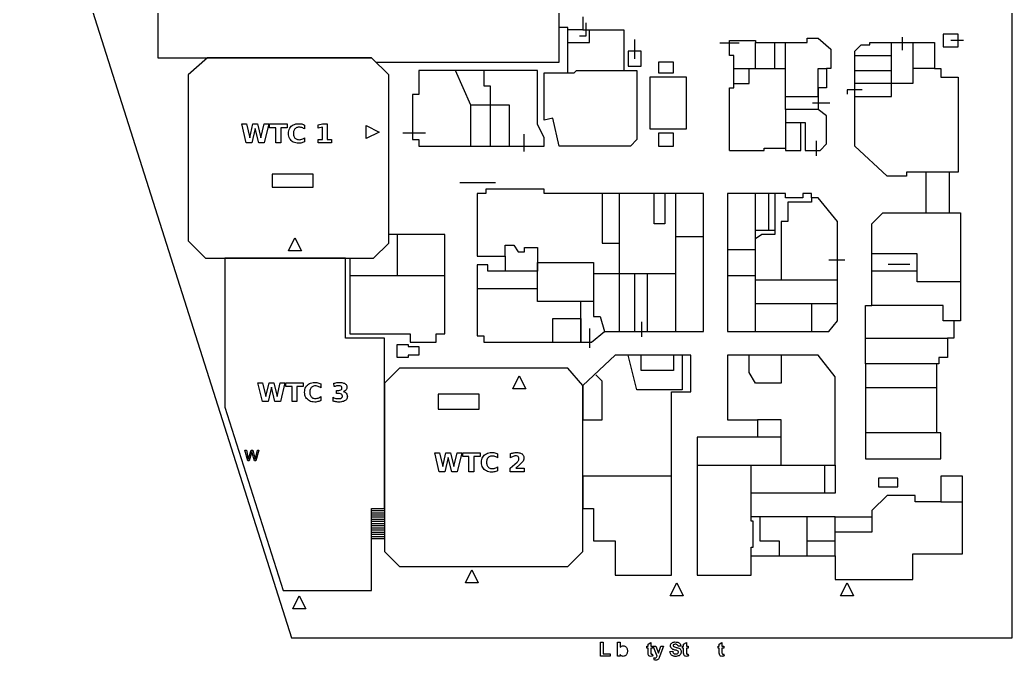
# Model space of a CAD drawing. Header units: metres. Extents: x 0 to 180, y 0 to 109.
# Drawn here: x 76.1 to 180, y 0 to 67 of the extents above; entities that cross this region are included whole.
import ezdxf

# ---------------------------------------------------------------- set-up
doc = ezdxf.new("R2010")
doc.units = ezdxf.units.M
doc.layers.add('DOOR', color=3, linetype='Continuous')
doc.layers.add('WALL', color=7, linetype='Continuous')

msp = doc.modelspace()

# ---------------------------------------------------------------- linework, layer by layer
at = {"layer": 'DOOR'}
for p, q in [((122.31, 62.63), (123.67, 62.63)), ((163.52, 58.11), (163.52, 59.47)), ((142.07, 59.02), (142.07, 57.66)), ((117.23, 57.55), (117.23, 56.19)), ((104.03, 49.53), (105.38, 49.53)), ((124.01, 46.26), (124.01, 44.9)), ((113.48, 42.39), (114.44, 43.35)), ((150.2, 42.31), (150.2, 40.95)), ((110.24, 37.23), (110.24, 38.58)), ((115.57, 30.26), (114.61, 29.3)), ((122.77, 27.86), (121.41, 27.86)), ((164.65, 23.12), (164.65, 21.76)), ((167.7, 19.05), (166.34, 19.05)), ((135.07, 18.26), (135.07, 16.91))]:
    msp.add_line(p, q, dxfattribs=at)
at = {"layer": 'WALL'}
for p, q in [((76.14, 91.98), (104.59, 2.35)), ((180, 2.35), (180, 91.75)), ((90.59, 71.66), (90.59, 63.08)), ((132.59, 62.63), (132.59, 68.05)), ((135.07, 67.37), (135.07, 66.01)), ((135.41, 65.37), (135.41, 66.72)), ((133.49, 66.24), (132.59, 66.24)), ((133.49, 66.01), (133.49, 66.24)), ((135.07, 66.01), (133.49, 66.01)), ((133.49, 61.5), (133.49, 66.01)), ((135.07, 66.01), (139.36, 66.01)), ((135.75, 64.66), (135.75, 66.01)), ((139.36, 66.01), (139.36, 61.73)), ((172.78, 65.56), (172.78, 64.21)), ((174.36, 65.56), (172.78, 65.56)), ((174.36, 64.21), (174.36, 65.56)), ((133.49, 64.66), (135.75, 64.66)), ((134.73, 65.37), (135.41, 65.37)), ((140.52, 62.97), (140.52, 65)), ((151.44, 64.59), (149.41, 64.59)), ((150.42, 63.31), (150.42, 64.89)), ((150.42, 64.89), (153.13, 64.89)), ((153.13, 64.89), (153.13, 64.66)), ((153.13, 64.66), (158.55, 64.66)), ((153.13, 61.95), (153.13, 64.66)), ((155.16, 61.95), (155.16, 64.66)), ((156.29, 57.66), (156.29, 64.66)), ((158.55, 64.66), (158.55, 65.11)), ((158.55, 65.11), (159.68, 65.11)), ((159.68, 65.11), (161.03, 63.98)), ((163.52, 63.76), (164.2, 64.43)), ((164.2, 64.43), (165.1, 64.43)), ((165.1, 64.43), (165.1, 64.66)), ((165.1, 64.66), (171.87, 64.66)), ((167.36, 59.02), (167.36, 64.66)), ((168.51, 63.87), (168.51, 65.22)), ((169.61, 64.66), (169.61, 60.37)), ((171.87, 64.66), (171.87, 61.95)), ((173.57, 64.91), (174.92, 64.91)), ((139.81, 63.76), (139.81, 62.18)), ((141.17, 63.76), (139.81, 63.76)), ((141.17, 62.18), (141.17, 63.76)), ((161.03, 63.98), (161.03, 61.95)), ((163.52, 59.47), (163.52, 63.76)), ((172.78, 64.21), (174.36, 64.21)), ((90.59, 63.08), (112.94, 63.08)), ((95.79, 63.08), (93.75, 61.27)), ((112.94, 63.08), (95.79, 63.08)), ((112.94, 63.08), (113.4, 62.63)), ((114.75, 61.27), (112.94, 63.08)), ((113.4, 62.63), (122.31, 62.63)), ((123.67, 62.63), (132.59, 62.63)), ((142.97, 62.63), (142.97, 61.5)), ((144.55, 62.63), (142.97, 62.63)), ((144.55, 61.5), (144.55, 62.63)), ((150.88, 63.31), (150.42, 63.31)), ((150.88, 59.92), (150.88, 63.31)), ((163.52, 63.31), (167.36, 63.31)), ((117.91, 61.73), (117.91, 59.24)), ((130.33, 61.73), (117.91, 61.73)), ((123.33, 58.11), (121.75, 61.73)), ((124.69, 61.73), (124.69, 60.14)), ((130.33, 56.08), (130.33, 61.73)), ((131.01, 56.53), (131.01, 61.5)), ((131.01, 61.5), (134.17, 61.5)), ((134.17, 61.5), (134.39, 61.73)), ((134.39, 61.73), (139.36, 61.73)), ((139.36, 61.73), (140.72, 61.73)), ((139.81, 62.18), (141.17, 62.18)), ((140.72, 61.73), (140.72, 54.5)), ((142.97, 61.5), (144.55, 61.5)), ((150.88, 61.95), (156.29, 61.95)), ((152.46, 60.37), (152.46, 61.95)), ((152.46, 61.95), (153.13, 61.95)), ((159.68, 59.02), (159.68, 61.95)), ((159.68, 61.95), (160.58, 61.95)), ((161.03, 61.95), (160.58, 61.95)), ((160.58, 61.95), (160.58, 59.92)), ((163.52, 61.73), (167.36, 61.73)), ((171.87, 61.95), (169.61, 61.95)), ((171.87, 61.95), (172.55, 61.95)), ((172.55, 61.95), (172.55, 61.05)), ((93.75, 61.27), (93.75, 43.89)), ((114.75, 43.66), (114.75, 61.27)), ((142.07, 61.05), (142.07, 59.02)), ((145.91, 61.05), (142.07, 61.05)), ((145.91, 55.63), (145.91, 61.05)), ((150.88, 60.37), (152.46, 60.37)), ((169.61, 60.37), (163.52, 60.37)), ((172.55, 61.05), (174.36, 61.05)), ((174.36, 61.05), (174.36, 51.11)), ((117.91, 59.24), (117.23, 59.24)), ((117.23, 59.24), (117.23, 57.55)), ((124.69, 60.14), (125.36, 60.14)), ((125.36, 60.14), (125.36, 53.82)), ((150.42, 53.37), (150.42, 59.92)), ((150.42, 59.92), (150.88, 59.92)), ((160.58, 59.92), (159.68, 59.92)), ((159.68, 59.92), (159.68, 57.66)), ((164.31, 59.7), (162.73, 59.7)), ((162.73, 59.7), (162.73, 59.25)), ((156.29, 59.02), (159.68, 59.02)), ((159.12, 58.34), (160.92, 58.34)), ((163.52, 59.02), (167.36, 59.02)), ((123.33, 53.82), (123.33, 58.11)), ((127.39, 58.11), (123.33, 58.11)), ((127.39, 53.82), (127.39, 58.11)), ((142.07, 57.66), (142.07, 55.63)), ((159.68, 57.66), (156.29, 57.66)), ((156.29, 57.66), (156.29, 53.6)), ((160.58, 56.98), (159.68, 57.66)), ((163.52, 53.82), (163.52, 58.11)), ((99.37, 56.14), (99.85, 56.14)), ((99.84, 54.16), (99.37, 56.14)), ((99.85, 56.14), (100.2, 54.7)), ((100.2, 54.7), (100.53, 56.14)), ((100.53, 56.14), (101.03, 56.14)), ((101.03, 56.14), (101.36, 54.7)), ((101.36, 54.7), (101.71, 56.14)), ((101.71, 56.14), (102.19, 56.14)), ((102.19, 56.14), (101.72, 54.16)), ((102.29, 56.14), (104.11, 56.14)), ((102.29, 55.75), (102.29, 56.14)), ((104.11, 56.14), (104.11, 55.75)), ((104.76, 56.05), (104.89, 56.1)), ((104.89, 56.1), (105.02, 56.14)), ((105.02, 56.14), (105.17, 56.16)), ((105.17, 56.16), (105.33, 56.17)), ((105.33, 56.17), (105.44, 56.17)), ((105.44, 56.17), (105.54, 56.16)), ((105.54, 56.16), (105.64, 56.14)), ((105.64, 56.14), (105.74, 56.11)), ((105.74, 56.11), (105.84, 56.07)), ((107.36, 56.04), (107.82, 56.14)), ((107.82, 56.14), (108.3, 56.14)), ((108.3, 56.14), (108.3, 54.51)), ((117.23, 56.19), (117.23, 54.5)), ((131.91, 56.76), (131.01, 56.53)), ((132.59, 53.82), (131.91, 56.76)), ((156.29, 56.31), (157.87, 56.31)), ((157.87, 53.37), (157.87, 56.31)), ((157.87, 56.31), (158.33, 56.31)), ((158.33, 56.31), (158.33, 53.37)), ((160.58, 54.05), (160.58, 56.98)), ((100.78, 55.66), (100.42, 54.16)), ((101.14, 54.16), (100.78, 55.66)), ((102.94, 55.75), (102.29, 55.75)), ((102.94, 54.16), (102.94, 55.75)), ((104.11, 55.75), (103.45, 55.75)), ((103.45, 55.75), (103.45, 54.16)), ((104.26, 55.3), (104.29, 55.44)), ((104.26, 55.15), (104.26, 55.3)), ((104.26, 55), (104.26, 55.15)), ((104.29, 55.44), (104.33, 55.57)), ((104.33, 55.57), (104.39, 55.69)), ((104.39, 55.69), (104.46, 55.8)), ((104.46, 55.8), (104.55, 55.9)), ((104.55, 55.9), (104.65, 55.98)), ((104.65, 55.98), (104.76, 56.05)), ((104.79, 55.25), (104.78, 55.15)), ((104.78, 55.15), (104.79, 55.05)), ((104.8, 55.34), (104.79, 55.25)), ((104.79, 55.05), (104.8, 54.96)), ((104.82, 55.42), (104.8, 55.34)), ((104.85, 55.5), (104.82, 55.42)), ((104.89, 55.57), (104.85, 55.5)), ((104.94, 55.63), (104.89, 55.57)), ((104.99, 55.68), (104.94, 55.63)), ((105.06, 55.73), (104.99, 55.68)), ((105.12, 55.76), (105.06, 55.73)), ((105.2, 55.78), (105.12, 55.76)), ((105.28, 55.8), (105.2, 55.78)), ((105.37, 55.8), (105.28, 55.8)), ((105.47, 55.8), (105.37, 55.8)), ((105.56, 55.78), (105.47, 55.8)), ((105.66, 55.76), (105.56, 55.78)), ((105.75, 55.72), (105.66, 55.76)), ((105.84, 55.68), (105.75, 55.72)), ((105.84, 56.07), (105.94, 56.03)), ((105.94, 55.62), (105.84, 55.68)), ((105.94, 56.03), (105.94, 55.62)), ((107.36, 55.69), (107.36, 56.04)), ((107.82, 55.79), (107.36, 55.69)), ((107.82, 54.51), (107.82, 55.79)), ((112.38, 55.97), (113.74, 55.3)), ((112.39, 54.61), (112.38, 55.97)), ((113.74, 55.3), (112.39, 54.61)), ((116.22, 55.22), (118.59, 55.22)), ((128.89, 55.06), (128.89, 53.26)), ((131.01, 54.73), (130.33, 56.08)), ((142.07, 55.63), (145.91, 55.63)), ((142.97, 55.18), (142.97, 53.82)), ((144.55, 55.18), (142.97, 55.18)), ((144.55, 53.82), (144.55, 55.18)), ((100.42, 54.16), (99.84, 54.16)), ((101.72, 54.16), (101.14, 54.16)), ((103.45, 54.16), (102.94, 54.16)), ((104.29, 54.85), (104.26, 55)), ((104.33, 54.72), (104.29, 54.85)), ((104.39, 54.6), (104.33, 54.72)), ((104.46, 54.5), (104.39, 54.6)), ((104.55, 54.4), (104.46, 54.5)), ((104.65, 54.31), (104.55, 54.4)), ((104.76, 54.25), (104.65, 54.31)), ((104.89, 54.19), (104.76, 54.25)), ((104.8, 54.96), (104.82, 54.87)), ((104.82, 54.87), (104.85, 54.8)), ((104.85, 54.8), (104.89, 54.73)), ((104.89, 54.73), (104.94, 54.67)), ((105.02, 54.15), (104.89, 54.19)), ((104.94, 54.67), (104.99, 54.61)), ((104.99, 54.61), (105.06, 54.57)), ((105.17, 54.13), (105.02, 54.15)), ((105.06, 54.57), (105.12, 54.54)), ((105.12, 54.54), (105.2, 54.51)), ((105.33, 54.12), (105.17, 54.13)), ((105.2, 54.51), (105.28, 54.5)), ((105.28, 54.5), (105.37, 54.49)), ((105.44, 54.13), (105.33, 54.12)), ((105.37, 54.49), (105.47, 54.5)), ((105.54, 54.14), (105.44, 54.13)), ((105.47, 54.5), (105.56, 54.51)), ((105.64, 54.16), (105.54, 54.14)), ((105.56, 54.51), (105.66, 54.54)), ((105.74, 54.19), (105.64, 54.16)), ((105.66, 54.54), (105.75, 54.57)), ((105.84, 54.23), (105.74, 54.19)), ((105.75, 54.57), (105.84, 54.62)), ((105.84, 54.62), (105.94, 54.68)), ((105.94, 54.27), (105.84, 54.23)), ((105.94, 54.68), (105.94, 54.27)), ((107.37, 54.51), (107.82, 54.51)), ((107.37, 54.16), (107.37, 54.51)), ((108.75, 54.16), (107.37, 54.16)), ((108.3, 54.51), (108.75, 54.51)), ((108.75, 54.51), (108.75, 54.16)), ((117.23, 54.5), (117.91, 54.5)), ((117.91, 54.5), (117.91, 53.82)), ((131.01, 53.82), (131.01, 54.73)), ((140.72, 54.5), (140.04, 53.82)), ((159.48, 54.39), (159.48, 52.81)), ((159.91, 53.37), (160.58, 54.05)), ((117.91, 53.82), (131.01, 53.82)), ((140.04, 53.82), (132.59, 53.82)), ((142.97, 53.82), (144.55, 53.82)), ((150.42, 53.37), (154.04, 53.37)), ((154.04, 53.37), (154.04, 53.6)), ((154.04, 53.6), (156.29, 53.6)), ((156.29, 53.6), (156.29, 53.37)), ((156.29, 53.37), (157.87, 53.37)), ((158.33, 53.37), (159.91, 53.37)), ((166.91, 50.66), (163.52, 53.82)), ((174.36, 51.11), (168.94, 51.11)), ((168.94, 51.11), (168.94, 50.66)), ((173.45, 51.11), (170.97, 51.11)), ((170.97, 51.11), (170.97, 46.82)), ((173.45, 46.82), (173.45, 51.11)), ((102.56, 50.89), (102.56, 49.53)), ((106.85, 50.89), (102.56, 50.89)), ((106.85, 49.53), (106.85, 50.89)), ((122.2, 50.03), (125.93, 50.03)), ((168.94, 50.66), (166.91, 50.66)), ((102.56, 49.53), (104.03, 49.53)), ((105.38, 49.53), (106.85, 49.53)), ((124.91, 48.86), (124.01, 48.86)), ((124.01, 48.86), (124.01, 46.26)), ((131.01, 49.31), (124.91, 49.31)), ((124.91, 49.31), (124.91, 48.86)), ((131.01, 48.86), (131.01, 49.31)), ((147.71, 48.86), (131.01, 48.86)), ((137.1, 48.86), (137.1, 43.66)), ((138.91, 34.41), (138.91, 48.86)), ((142.52, 45.69), (142.52, 48.86)), ((143.65, 48.86), (143.65, 45.69)), ((144.78, 48.86), (144.78, 40.5)), ((147.71, 34.41), (147.71, 48.86)), ((150.2, 48.86), (150.2, 42.31)), ((156.29, 48.86), (150.2, 48.86)), ((153.13, 34.41), (153.13, 48.86)), ((154.49, 48.86), (154.49, 45.02)), ((155.16, 48.86), (155.16, 44.57)), ((156.29, 48.4), (156.29, 48.86)), ((159, 48.86), (158.1, 48.86)), ((158.1, 48.86), (158.1, 48.4)), ((159, 48.4), (159, 48.86)), ((158.1, 48.4), (156.29, 48.4)), ((159, 47.95), (156.52, 47.95)), ((156.52, 47.95), (156.52, 45.92)), ((159.68, 48.4), (159, 48.4)), ((159, 48.4), (159, 47.95)), ((161.71, 45.92), (159.68, 48.4)), ((165.32, 45.69), (166.45, 46.82)), ((166.45, 46.82), (174.58, 46.82)), ((174.58, 46.82), (174.58, 35.54)), ((156.52, 45.92), (155.84, 45.92)), ((155.84, 45.92), (155.84, 39.82)), ((161.71, 35.54), (161.71, 45.92)), ((124.01, 44.9), (124.01, 42.31)), ((143.65, 45.69), (142.52, 45.69)), ((153.13, 45.02), (155.16, 45.02)), ((165.32, 37.12), (165.32, 45.69)), ((93.75, 43.89), (95.56, 42.08)), ((104.25, 42.87), (104.93, 44.23)), ((104.93, 44.23), (105.61, 42.87)), ((114.44, 43.35), (114.75, 43.66)), ((120.62, 44.57), (114.75, 44.57)), ((115.65, 44.57), (115.65, 40.28)), ((120.62, 34.18), (120.62, 44.57)), ((137.1, 43.66), (138.91, 43.66)), ((147.71, 44.34), (144.78, 44.34)), ((153.81, 44.57), (153.13, 44.11)), ((155.16, 44.57), (153.81, 44.57)), ((105.61, 42.87), (104.25, 42.87)), ((126.94, 42.31), (126.94, 43.44)), ((126.94, 43.44), (127.85, 43.44)), ((127.85, 43.44), (128.3, 42.76)), ((128.3, 42.76), (128.97, 42.76)), ((128.97, 42.76), (128.97, 43.21)), ((128.97, 43.21), (130.33, 43.21)), ((130.33, 43.21), (130.33, 40.73)), ((150.2, 42.99), (153.13, 42.99)), ((95.56, 42.08), (113.17, 42.08)), ((110.24, 42.08), (97.59, 42.08)), ((97.59, 42.08), (97.59, 26.5)), ((110.24, 38.58), (110.24, 42.08)), ((110.69, 42.08), (110.69, 34.18)), ((113.17, 42.08), (113.48, 42.39)), ((124.01, 42.31), (126.94, 42.31)), ((126.94, 42.31), (126.94, 40.73)), ((130.33, 38.92), (130.33, 41.63)), ((130.33, 41.63), (136.2, 41.63)), ((136.2, 41.63), (136.2, 37.57)), ((160.81, 41.9), (162.5, 41.9)), ((170.07, 42.53), (165.32, 42.53)), ((170.07, 39.6), (170.07, 42.53)), ((124.01, 41.41), (124.01, 33.95)), ((125.14, 41.41), (124.01, 41.41)), ((125.14, 40.73), (125.14, 41.41)), ((130.33, 40.73), (125.14, 40.73)), ((150.2, 40.95), (150.2, 34.41)), ((170.07, 40.73), (165.32, 40.73)), ((167.02, 41.45), (169.28, 41.45)), ((110.69, 40.28), (120.62, 40.28)), ((136.2, 40.5), (144.78, 40.5)), ((140.49, 40.5), (140.49, 34.41)), ((141.84, 34.41), (141.84, 40.5)), ((144.78, 40.5), (144.78, 34.41)), ((150.2, 40.28), (153.13, 40.28)), ((153.13, 39.82), (161.71, 39.82)), ((174.58, 39.6), (170.07, 39.6)), ((124.01, 38.92), (130.33, 38.92)), ((130.33, 37.57), (130.33, 38.92)), ((136.2, 37.57), (130.33, 37.57)), ((134.85, 33.28), (134.85, 37.57)), ((136.2, 37.57), (136.2, 35.99)), ((110.24, 33.73), (110.24, 37.23)), ((153.13, 37.34), (161.71, 37.34)), ((159, 37.34), (159, 34.41)), ((164.65, 31.25), (164.65, 37.12)), ((164.65, 37.12), (165.32, 37.12)), ((172.78, 37.12), (165.32, 37.12)), ((172.78, 35.54), (172.78, 37.12)), ((131.91, 33.28), (131.91, 35.76)), ((131.91, 35.76), (134.85, 35.76)), ((134.85, 35.76), (134.85, 33.28)), ((136.2, 35.99), (136.88, 35.99)), ((136.88, 35.99), (137.33, 34.41)), ((141.19, 35.42), (141.19, 33.84)), ((160.81, 34.41), (161.71, 35.54)), ((173.9, 35.54), (172.78, 35.54)), ((174.58, 35.54), (173.9, 35.54)), ((173.9, 35.54), (173.9, 33.73)), ((135.78, 34.74), (135.78, 32.71)), ((135.97, 33.28), (137.33, 34.41)), ((137.33, 34.41), (147.71, 34.41)), ((150.2, 34.41), (160.81, 34.41)), ((114.3, 33.73), (110.24, 33.73)), ((110.69, 34.18), (117.01, 34.18)), ((114.3, 15.89), (114.3, 33.73)), ((117.01, 34.18), (117.01, 33.28)), ((117.01, 33.28), (119.72, 33.28)), ((119.72, 33.28), (119.72, 34.18)), ((119.72, 34.18), (120.62, 34.18)), ((124.01, 33.95), (124.69, 33.95)), ((124.69, 33.95), (124.69, 33.28)), ((124.69, 33.28), (135.97, 33.28)), ((164.65, 33.73), (173.23, 33.73)), ((173.9, 33.73), (173.23, 33.73)), ((173.23, 33.73), (173.23, 31.7)), ((115.65, 31.7), (115.65, 33.05)), ((115.65, 33.05), (116.78, 33.05)), ((116.78, 33.05), (116.78, 32.83)), ((116.78, 32.83), (117.91, 32.83)), ((117.91, 32.83), (117.91, 31.92)), ((116.78, 31.7), (115.65, 31.7)), ((117.91, 31.92), (116.78, 31.92)), ((116.78, 31.92), (116.78, 31.7)), ((138.46, 31.92), (135.07, 28.76)), ((146.36, 31.92), (138.46, 31.92)), ((140.72, 28.31), (139.81, 31.92)), ((141.17, 30.34), (141.17, 31.92)), ((144.55, 31.92), (144.55, 30.34)), ((145.46, 31.92), (145.46, 28.31)), ((146.36, 28.08), (146.36, 31.92)), ((159.68, 31.92), (150.2, 31.92)), ((150.2, 31.92), (150.2, 25.15)), ((152.46, 30.12), (152.46, 31.92)), ((155.84, 31.92), (155.84, 28.99)), ((161.49, 29.66), (159.68, 31.92)), ((164.65, 31.02), (164.65, 31.25)), ((173.23, 31.7), (172.32, 31.7)), ((172.32, 31.7), (172.32, 31.02)), ((115.88, 30.57), (115.57, 30.26)), ((133.49, 30.57), (115.88, 30.57)), ((135.07, 28.76), (133.49, 30.57)), ((144.55, 30.34), (141.17, 30.34)), ((172.1, 31.02), (164.65, 31.02)), ((164.65, 31.02), (164.65, 23.79)), ((172.1, 23.79), (172.1, 31.02)), ((172.32, 31.02), (172.1, 31.02)), ((114.61, 29.3), (114.3, 28.99)), ((127.73, 28.42), (128.41, 29.78)), ((128.41, 29.78), (129.09, 28.42)), ((137.1, 29.21), (136.43, 29.89)), ((137.1, 25.15), (137.1, 29.21)), ((153.13, 28.99), (152.46, 30.12)), ((161.49, 20.41), (161.49, 29.66)), ((101.06, 29.04), (101.55, 29.04)), ((101.53, 27.07), (101.06, 29.04)), ((101.55, 29.04), (101.89, 27.61)), ((101.89, 27.61), (102.23, 29.04)), ((102.47, 28.57), (102.12, 27.07)), ((102.23, 29.04), (102.72, 29.04)), ((102.83, 27.07), (102.47, 28.57)), ((102.72, 29.04), (103.06, 27.61)), ((103.06, 27.61), (103.4, 29.04)), ((103.4, 29.04), (103.88, 29.04)), ((103.88, 29.04), (103.42, 27.07)), ((103.98, 29.04), (105.8, 29.04)), ((103.98, 28.66), (103.98, 29.04)), ((104.64, 28.66), (103.98, 28.66)), ((104.64, 27.07), (104.64, 28.66)), ((105.8, 28.66), (105.15, 28.66)), ((105.15, 28.66), (105.15, 27.07)), ((105.8, 29.04), (105.8, 28.66)), ((105.95, 28.05), (105.96, 28.21)), ((105.96, 27.9), (105.95, 28.05)), ((105.96, 28.21), (105.98, 28.35)), ((105.98, 28.35), (106.02, 28.48)), ((106.02, 28.48), (106.08, 28.6)), ((106.08, 28.6), (106.15, 28.71)), ((106.15, 28.71), (106.24, 28.8)), ((106.24, 28.8), (106.34, 28.89)), ((106.34, 28.89), (106.45, 28.96)), ((106.45, 28.96), (106.58, 29.01)), ((106.49, 28.24), (106.48, 28.15)), ((106.48, 28.15), (106.48, 28.05)), ((106.48, 28.05), (106.48, 27.96)), ((106.52, 28.33), (106.49, 28.24)), ((106.55, 28.4), (106.52, 28.33)), ((106.59, 28.47), (106.55, 28.4)), ((106.58, 29.01), (106.71, 29.05)), ((106.63, 28.54), (106.59, 28.47)), ((106.69, 28.59), (106.63, 28.54)), ((106.75, 28.63), (106.69, 28.59)), ((106.71, 29.05), (106.86, 29.07)), ((106.82, 28.67), (106.75, 28.63)), ((106.89, 28.69), (106.82, 28.67)), ((106.86, 29.07), (107.02, 29.08)), ((106.97, 28.71), (106.89, 28.69)), ((107.06, 28.71), (106.97, 28.71)), ((107.02, 29.08), (107.13, 29.08)), ((107.16, 28.71), (107.06, 28.71)), ((107.13, 29.08), (107.24, 29.06)), ((107.26, 28.69), (107.16, 28.71)), ((107.24, 29.06), (107.34, 29.04)), ((107.35, 28.67), (107.26, 28.69)), ((107.34, 29.04), (107.44, 29.01)), ((107.44, 28.63), (107.35, 28.67)), ((107.44, 29.01), (107.54, 28.98)), ((107.54, 28.58), (107.44, 28.63)), ((107.54, 28.98), (107.63, 28.93)), ((107.63, 28.52), (107.54, 28.58)), ((107.63, 28.93), (107.63, 28.52)), ((109.01, 28.99), (109.11, 29.02)), ((109.05, 28.64), (109.01, 28.99)), ((109.14, 28.67), (109.05, 28.64)), ((109.11, 29.02), (109.21, 29.04)), ((109.22, 28.69), (109.14, 28.67)), ((109.21, 29.04), (109.31, 29.06)), ((109.3, 28.71), (109.22, 28.69)), ((109.27, 27.92), (109.27, 28.25)), ((109.27, 28.25), (109.48, 28.25)), ((109.39, 28.72), (109.3, 28.71)), ((109.31, 29.06), (109.41, 29.07)), ((109.47, 28.73), (109.39, 28.72)), ((109.41, 29.07), (109.51, 29.08)), ((109.57, 28.73), (109.47, 28.73)), ((109.48, 28.25), (109.54, 28.25)), ((109.51, 29.08), (109.6, 29.08)), ((109.54, 28.25), (109.65, 28.26)), ((109.66, 28.72), (109.57, 28.73)), ((109.6, 29.08), (109.73, 29.08)), ((109.65, 28.26), (109.73, 28.29)), ((109.74, 28.69), (109.66, 28.72)), ((109.73, 29.08), (109.84, 29.07)), ((109.73, 28.29), (109.8, 28.33)), ((109.8, 28.65), (109.74, 28.69)), ((109.84, 28.59), (109.8, 28.65)), ((109.8, 28.33), (109.84, 28.39)), ((109.84, 29.07), (109.94, 29.05)), ((109.86, 28.53), (109.84, 28.59)), ((109.84, 28.39), (109.86, 28.45)), ((109.86, 28.45), (109.86, 28.53)), ((109.94, 29.05), (110.03, 29.02)), ((110.12, 28.17), (110.01, 28.13)), ((110.01, 28.13), (110.07, 28.11)), ((110.03, 29.02), (110.11, 28.99)), ((110.07, 28.11), (110.13, 28.09)), ((110.11, 28.99), (110.18, 28.95)), ((110.21, 28.22), (110.12, 28.17)), ((110.13, 28.09), (110.18, 28.06)), ((110.18, 28.95), (110.24, 28.91)), ((110.18, 28.06), (110.23, 28.03)), ((110.28, 28.29), (110.21, 28.22)), ((110.24, 28.91), (110.29, 28.85)), ((110.33, 28.37), (110.28, 28.29)), ((110.29, 28.85), (110.32, 28.79)), ((110.32, 28.79), (110.35, 28.73)), ((110.36, 28.46), (110.33, 28.37)), ((110.35, 28.73), (110.36, 28.65)), ((110.36, 28.65), (110.37, 28.57)), ((110.37, 28.57), (110.36, 28.46)), ((114.3, 28.99), (114.3, 11.38)), ((129.09, 28.42), (127.73, 28.42)), ((135.07, 11.38), (135.07, 28.76)), ((135.07, 28.76), (135.07, 25.15)), ((145.46, 28.31), (140.72, 28.31)), ((144.33, 19.28), (144.33, 28.08)), ((144.33, 28.08), (146.36, 28.08)), ((155.84, 28.99), (153.13, 28.99)), ((164.65, 28.54), (172.1, 28.54)), ((102.12, 27.07), (101.53, 27.07)), ((103.42, 27.07), (102.83, 27.07)), ((105.15, 27.07), (104.64, 27.07)), ((105.98, 27.76), (105.96, 27.9)), ((106.02, 27.63), (105.98, 27.76)), ((106.08, 27.51), (106.02, 27.63)), ((106.15, 27.4), (106.08, 27.51)), ((106.24, 27.31), (106.15, 27.4)), ((106.34, 27.22), (106.24, 27.31)), ((106.45, 27.15), (106.34, 27.22)), ((106.58, 27.1), (106.45, 27.15)), ((106.48, 27.96), (106.49, 27.86)), ((106.49, 27.86), (106.52, 27.78)), ((106.52, 27.78), (106.55, 27.7)), ((106.55, 27.7), (106.59, 27.64)), ((106.71, 27.06), (106.58, 27.1)), ((106.59, 27.64), (106.63, 27.57)), ((106.63, 27.57), (106.69, 27.52)), ((106.69, 27.52), (106.75, 27.48)), ((106.86, 27.04), (106.71, 27.06)), ((106.75, 27.48), (106.82, 27.44)), ((106.82, 27.44), (106.89, 27.42)), ((107.02, 27.03), (106.86, 27.04)), ((106.89, 27.42), (106.97, 27.4)), ((106.97, 27.4), (107.06, 27.4)), ((107.13, 27.03), (107.02, 27.03)), ((107.06, 27.4), (107.16, 27.4)), ((107.24, 27.05), (107.13, 27.03)), ((107.16, 27.4), (107.26, 27.42)), ((107.34, 27.07), (107.24, 27.05)), ((107.26, 27.42), (107.35, 27.44)), ((107.44, 27.1), (107.34, 27.07)), ((107.35, 27.44), (107.44, 27.48)), ((107.44, 27.48), (107.54, 27.53)), ((107.54, 27.13), (107.44, 27.1)), ((107.54, 27.53), (107.63, 27.59)), ((107.63, 27.18), (107.54, 27.13)), ((107.63, 27.59), (107.63, 27.18)), ((108.93, 27.13), (108.93, 27.52)), ((108.93, 27.52), (109.02, 27.48)), ((109.03, 27.1), (108.93, 27.13)), ((109.02, 27.48), (109.12, 27.44)), ((109.13, 27.07), (109.03, 27.1)), ((109.12, 27.44), (109.21, 27.41)), ((109.23, 27.05), (109.13, 27.07)), ((109.21, 27.41), (109.31, 27.39)), ((109.33, 27.04), (109.23, 27.05)), ((109.47, 27.92), (109.27, 27.92)), ((109.31, 27.39), (109.4, 27.38)), ((109.43, 27.03), (109.33, 27.04)), ((109.4, 27.38), (109.49, 27.38)), ((109.54, 27.03), (109.43, 27.03)), ((109.54, 27.92), (109.47, 27.92)), ((109.49, 27.38), (109.55, 27.38)), ((109.6, 27.91), (109.54, 27.92)), ((109.67, 27.03), (109.54, 27.03)), ((109.55, 27.38), (109.61, 27.38)), ((109.71, 27.89), (109.6, 27.91)), ((109.61, 27.38), (109.72, 27.41)), ((109.8, 27.05), (109.67, 27.03)), ((109.8, 27.85), (109.71, 27.89)), ((109.72, 27.41), (109.8, 27.45)), ((109.86, 27.8), (109.8, 27.85)), ((109.8, 27.45), (109.86, 27.5)), ((109.92, 27.07), (109.8, 27.05)), ((109.89, 27.73), (109.86, 27.8)), ((109.86, 27.5), (109.9, 27.57)), ((109.91, 27.65), (109.89, 27.73)), ((109.9, 27.57), (109.91, 27.65)), ((110.02, 27.1), (109.92, 27.07)), ((110.11, 27.14), (110.02, 27.1)), ((110.19, 27.18), (110.11, 27.14)), ((110.26, 27.24), (110.19, 27.18)), ((110.23, 28.03), (110.31, 27.95)), ((110.32, 27.3), (110.26, 27.24)), ((110.31, 27.95), (110.37, 27.86)), ((110.36, 27.37), (110.32, 27.3)), ((110.39, 27.45), (110.36, 27.37)), ((110.37, 27.86), (110.4, 27.75)), ((110.41, 27.54), (110.39, 27.45)), ((110.4, 27.75), (110.41, 27.69)), ((110.41, 27.69), (110.42, 27.63)), ((110.42, 27.63), (110.41, 27.54)), ((119.94, 27.86), (119.94, 26.28)), ((121.41, 27.86), (119.94, 27.86)), ((124.23, 27.86), (122.77, 27.86)), ((124.23, 26.28), (124.23, 27.86)), ((97.59, 26.5), (103.69, 7.31)), ((119.94, 26.28), (124.23, 26.28)), ((135.07, 25.15), (137.1, 25.15)), ((150.2, 25.15), (153.36, 25.15)), ((153.36, 25.15), (153.36, 23.34)), ((155.84, 25.15), (153.36, 25.15)), ((155.84, 23.34), (155.84, 25.15)), ((155.84, 23.34), (147.04, 23.34)), ((147.04, 23.34), (147.04, 8.89)), ((155.84, 20.41), (155.84, 23.34)), ((172.55, 23.79), (164.65, 23.79)), ((164.65, 23.79), (164.65, 23.12)), ((172.55, 21.09), (172.55, 23.79)), ((100, 20.86), (99.7, 21.99)), ((99.7, 21.99), (99.85, 21.99)), ((99.85, 21.99), (100.02, 21.25)), ((100.12, 21.23), (100.34, 21.99)), ((100.34, 21.99), (100.52, 21.99)), ((100.43, 21.84), (100.41, 21.78)), ((100.44, 21.78), (100.43, 21.84)), ((100.52, 21.99), (100.68, 21.42)), ((100.83, 21.26), (101, 21.99)), ((101.15, 21.99), (100.84, 20.86)), ((101, 21.99), (101.15, 21.99)), ((100.15, 20.86), (100, 20.86)), ((100.02, 21.25), (100.04, 21.17)), ((100.04, 21.17), (100.06, 21.09)), ((100.06, 21.09), (100.07, 21.02)), ((100.07, 21.02), (100.09, 21.07)), ((100.09, 21.07), (100.11, 21.16)), ((100.11, 21.16), (100.12, 21.23)), ((100.39, 21.72), (100.15, 20.86)), ((100.41, 21.78), (100.39, 21.72)), ((100.46, 21.72), (100.44, 21.78)), ((100.7, 20.86), (100.46, 21.72)), ((100.68, 21.42), (100.7, 21.35)), ((100.7, 21.35), (100.72, 21.28)), ((100.84, 20.86), (100.7, 20.86)), ((100.72, 21.28), (100.73, 21.21)), ((100.73, 21.21), (100.75, 21.15)), ((100.75, 21.15), (100.76, 21.08)), ((100.76, 21.08), (100.77, 21.02)), ((100.77, 21.02), (100.79, 21.09)), ((100.79, 21.09), (100.8, 21.18)), ((100.8, 21.18), (100.83, 21.26)), ((119.57, 21.71), (120.06, 21.71)), ((120.04, 19.73), (119.57, 21.71)), ((120.06, 21.71), (120.4, 20.27)), ((120.4, 20.27), (120.74, 21.71)), ((120.98, 21.23), (120.63, 19.73)), ((120.74, 21.71), (121.23, 21.71)), ((121.34, 19.73), (120.98, 21.23)), ((121.23, 21.71), (121.57, 20.27)), ((121.57, 20.27), (121.91, 21.71)), ((121.91, 21.71), (122.4, 21.71)), ((122.4, 21.71), (121.93, 19.73)), ((122.5, 21.71), (124.32, 21.71)), ((122.5, 21.32), (122.5, 21.71)), ((123.15, 21.32), (122.5, 21.32)), ((123.15, 19.73), (123.15, 21.32)), ((124.32, 21.32), (123.66, 21.32)), ((123.66, 21.32), (123.66, 19.73)), ((124.32, 21.71), (124.32, 21.32)), ((124.46, 20.72), (124.47, 20.87)), ((124.47, 20.87), (124.5, 21.01)), ((124.5, 21.01), (124.54, 21.14)), ((124.54, 21.14), (124.59, 21.26)), ((124.59, 21.26), (124.66, 21.37)), ((124.66, 21.37), (124.75, 21.47)), ((124.75, 21.47), (124.85, 21.55)), ((124.85, 21.55), (124.97, 21.62)), ((124.97, 21.62), (125.09, 21.67)), ((125.01, 20.91), (124.99, 20.82)), ((124.99, 20.82), (124.99, 20.72)), ((125.03, 20.99), (125.01, 20.91)), ((125.06, 21.07), (125.03, 20.99)), ((125.1, 21.14), (125.06, 21.07)), ((125.09, 21.67), (125.23, 21.71)), ((125.15, 21.2), (125.1, 21.14)), ((125.2, 21.25), (125.15, 21.2)), ((125.26, 21.3), (125.2, 21.25)), ((125.23, 21.71), (125.38, 21.73)), ((125.33, 21.33), (125.26, 21.3)), ((125.41, 21.35), (125.33, 21.33)), ((125.38, 21.73), (125.53, 21.74)), ((125.49, 21.37), (125.41, 21.35)), ((125.58, 21.37), (125.49, 21.37)), ((125.53, 21.74), (125.64, 21.74)), ((125.67, 21.37), (125.58, 21.37)), ((125.64, 21.74), (125.75, 21.73)), ((125.77, 21.35), (125.67, 21.37)), ((125.75, 21.73), (125.85, 21.7)), ((125.86, 21.33), (125.77, 21.35)), ((125.85, 21.7), (125.95, 21.68)), ((125.96, 21.29), (125.86, 21.33)), ((125.95, 21.68), (126.05, 21.64)), ((126.05, 21.24), (125.96, 21.29)), ((126.05, 21.64), (126.14, 21.59)), ((126.14, 21.19), (126.05, 21.24)), ((126.14, 21.59), (126.14, 21.19)), ((127.48, 21.63), (127.54, 21.64)), ((127.48, 21.19), (127.48, 21.63)), ((127.53, 21.22), (127.48, 21.19)), ((127.59, 21.25), (127.53, 21.22)), ((127.54, 21.64), (127.59, 21.66)), ((127.59, 21.66), (127.65, 21.68)), ((127.69, 21.3), (127.59, 21.25)), ((127.65, 21.68), (127.71, 21.69)), ((127.78, 21.34), (127.69, 21.3)), ((127.71, 21.69), (127.76, 21.7)), ((127.76, 21.7), (127.82, 21.71)), ((127.87, 21.37), (127.78, 21.34)), ((127.82, 21.71), (127.88, 21.72)), ((127.96, 21.39), (127.87, 21.37)), ((127.88, 21.72), (127.99, 21.73)), ((128.04, 21.39), (127.96, 21.39)), ((127.99, 21.73), (128.1, 21.74)), ((128.14, 21.38), (128.04, 21.39)), ((128.1, 21.74), (128.26, 21.74)), ((128.22, 21.36), (128.14, 21.38)), ((128.2, 20.74), (128.25, 20.8)), ((128.29, 21.31), (128.22, 21.36)), ((128.25, 20.8), (128.3, 20.86)), ((128.26, 21.74), (128.37, 21.72)), ((128.34, 21.25), (128.29, 21.31)), ((128.3, 20.86), (128.34, 20.91)), ((128.37, 21.17), (128.34, 21.25)), ((128.34, 20.91), (128.36, 20.97)), ((128.36, 20.97), (128.38, 21.03)), ((128.37, 21.72), (128.46, 21.7)), ((128.38, 21.09), (128.37, 21.17)), ((128.38, 21.03), (128.38, 21.09)), ((128.46, 21.7), (128.55, 21.67)), ((128.55, 21.67), (128.63, 21.63)), ((128.63, 21.63), (128.7, 21.59)), ((128.7, 21.59), (128.76, 21.53)), ((128.78, 20.8), (128.74, 20.75)), ((128.76, 21.53), (128.81, 21.47)), ((128.81, 20.85), (128.78, 20.8)), ((128.81, 21.47), (128.85, 21.4)), ((128.86, 20.94), (128.81, 20.85)), ((128.85, 21.4), (128.88, 21.32)), ((128.89, 21.05), (128.86, 20.94)), ((128.88, 21.32), (128.89, 21.24)), ((128.89, 21.24), (128.9, 21.15)), ((128.9, 21.15), (128.89, 21.05)), ((164.65, 21.76), (164.65, 21.09)), ((164.65, 21.09), (172.55, 21.09)), ((124.47, 20.56), (124.46, 20.72)), ((124.5, 20.42), (124.47, 20.56)), ((124.54, 20.29), (124.5, 20.42)), ((124.59, 20.17), (124.54, 20.29)), ((124.66, 20.07), (124.59, 20.17)), ((124.75, 19.97), (124.66, 20.07)), ((124.85, 19.88), (124.75, 19.97)), ((124.97, 19.82), (124.85, 19.88)), ((125.09, 19.76), (124.97, 19.82)), ((124.99, 20.72), (124.99, 20.62)), ((124.99, 20.62), (125.01, 20.53)), ((125.01, 20.53), (125.03, 20.44)), ((125.03, 20.44), (125.06, 20.37)), ((125.06, 20.37), (125.1, 20.3)), ((125.23, 19.72), (125.09, 19.76)), ((125.1, 20.3), (125.15, 20.24)), ((125.15, 20.24), (125.2, 20.18)), ((125.2, 20.18), (125.26, 20.14)), ((125.26, 20.14), (125.33, 20.11)), ((125.33, 20.11), (125.41, 20.08)), ((125.41, 20.08), (125.49, 20.07)), ((125.49, 20.07), (125.58, 20.06)), ((125.58, 20.06), (125.67, 20.07)), ((125.67, 20.07), (125.77, 20.08)), ((125.77, 20.08), (125.86, 20.11)), ((125.95, 19.76), (125.85, 19.73)), ((125.86, 20.11), (125.96, 20.14)), ((126.05, 19.79), (125.95, 19.76)), ((125.96, 20.14), (126.05, 20.19)), ((126.05, 20.19), (126.14, 20.25)), ((126.14, 19.84), (126.05, 19.79)), ((126.14, 20.25), (126.14, 19.84)), ((127.47, 20.11), (128.2, 20.74)), ((127.47, 19.73), (127.47, 20.11)), ((128.46, 20.48), (128.04, 20.11)), ((128.04, 20.11), (128.91, 20.11)), ((128.55, 20.55), (128.46, 20.48)), ((128.62, 20.62), (128.55, 20.55)), ((128.68, 20.69), (128.62, 20.62)), ((128.74, 20.75), (128.68, 20.69)), ((128.91, 20.11), (128.91, 19.73)), ((147.04, 20.41), (155.84, 20.41)), ((152.68, 14.54), (152.68, 20.41)), ((152.68, 20.41), (161.49, 20.41)), ((160.36, 20.41), (160.36, 17.47)), ((161.49, 20.41), (161.49, 17.47)), ((120.63, 19.73), (120.04, 19.73)), ((121.93, 19.73), (121.34, 19.73)), ((123.66, 19.73), (123.15, 19.73)), ((125.38, 19.7), (125.23, 19.72)), ((125.53, 19.69), (125.38, 19.7)), ((125.64, 19.7), (125.53, 19.69)), ((125.75, 19.71), (125.64, 19.7)), ((125.85, 19.73), (125.75, 19.71)), ((128.91, 19.73), (127.47, 19.73)), ((144.33, 19.28), (135.07, 19.28)), ((135.07, 19.28), (135.07, 18.26)), ((144.33, 8.89), (144.33, 19.28)), ((166, 19.05), (166, 18.15)), ((166.34, 19.05), (166, 19.05)), ((168.03, 19.05), (167.7, 19.05)), ((168.03, 18.15), (168.03, 19.05)), ((174.81, 19.28), (172.55, 19.28)), ((172.55, 19.28), (172.55, 16.57)), ((174.81, 11.15), (174.81, 19.28)), ((166, 18.15), (168.03, 18.15)), ((135.07, 16.91), (135.07, 15.89)), ((161.49, 17.47), (152.68, 17.47)), ((166.91, 17.25), (165.32, 15.67)), ((169.84, 17.25), (166.91, 17.25)), ((169.84, 16.57), (169.84, 17.25)), ((112.94, 7.31), (112.94, 15.89)), ((112.94, 15.89), (114.3, 15.89)), ((112.94, 15.67), (114.3, 15.67)), ((135.07, 15.89), (136.2, 15.89)), ((136.2, 15.89), (136.2, 12.51)), ((165.32, 15.67), (165.32, 13.41)), ((172.55, 16.57), (169.84, 16.57)), ((172.55, 16.57), (174.81, 16.57)), ((112.94, 15.44), (114.3, 15.44)), ((112.94, 15.22), (114.3, 15.22)), ((112.94, 14.99), (114.3, 14.99)), ((112.94, 14.76), (114.3, 14.76)), ((161.49, 14.99), (152.68, 14.99)), ((153.58, 14.99), (153.58, 12.51)), ((158.55, 10.93), (158.55, 14.99)), ((161.49, 13.41), (161.49, 14.99)), ((161.49, 14.99), (165.32, 14.99)), ((112.94, 14.54), (114.3, 14.54)), ((112.94, 14.31), (114.3, 14.31)), ((112.94, 14.09), (114.3, 14.09)), ((112.94, 13.86), (114.3, 13.86)), ((112.94, 13.63), (114.3, 13.63)), ((152.91, 14.54), (152.68, 14.54)), ((152.91, 11.83), (152.91, 14.54)), ((112.94, 13.41), (114.3, 13.41)), ((112.94, 13.18), (114.3, 13.18)), ((112.94, 12.96), (114.3, 12.96)), ((112.94, 12.73), (114.3, 12.73)), ((136.2, 12.51), (138.46, 12.51)), ((138.46, 12.51), (138.46, 8.89)), ((153.58, 12.51), (155.62, 12.51)), ((155.62, 12.51), (155.62, 10.93)), ((158.55, 12.51), (161.49, 12.51)), ((165.32, 13.41), (161.49, 13.41)), ((161.49, 10.93), (161.49, 13.41)), ((152.68, 10.93), (152.68, 11.83)), ((152.68, 11.83), (152.91, 11.83)), ((114.3, 11.38), (115.88, 9.8)), ((133.49, 9.8), (135.07, 11.38)), ((152.68, 8.89), (152.68, 10.93)), ((152.68, 10.93), (161.49, 10.93)), ((161.49, 10.93), (161.49, 8.44)), ((169.61, 8.44), (169.61, 11.15)), ((169.61, 11.15), (174.81, 11.15)), ((115.88, 9.8), (133.49, 9.8)), ((122.77, 8.1), (123.44, 9.46)), ((123.44, 9.46), (124.12, 8.1)), ((138.46, 8.89), (144.33, 8.89)), ((147.04, 8.89), (152.68, 8.89)), ((161.49, 8.44), (169.61, 8.44)), ((103.69, 7.31), (112.94, 7.31)), ((124.12, 8.1), (122.77, 8.1)), ((144.21, 6.75), (144.89, 8.1)), ((144.89, 8.1), (145.57, 6.75)), ((162.05, 6.75), (162.73, 8.1)), ((162.73, 8.1), (163.41, 6.75)), ((104.7, 5.39), (105.38, 6.75)), ((105.38, 6.75), (106.06, 5.39)), ((145.57, 6.75), (144.21, 6.75)), ((163.41, 6.75), (162.05, 6.75)), ((106.06, 5.39), (104.7, 5.39)), ((104.59, 2.35), (180, 2.35)), ((136.92, 0.43), (136.92, 1.87)), ((136.92, 1.87), (137.21, 1.87)), ((137.21, 1.87), (137.21, 0.67)), ((138.7, 0.43), (138.7, 1.88)), ((138.7, 1.88), (138.98, 1.88)), ((138.98, 1.88), (138.98, 1.36)), ((138.98, 1.36), (139.03, 1.4)), ((139.03, 1.4), (139.07, 1.44)), ((139.07, 1.44), (139.12, 1.47)), ((139.12, 1.47), (139.23, 1.5)), ((139.23, 1.5), (139.29, 1.5)), ((139.29, 1.5), (139.35, 1.5)), ((139.35, 1.5), (139.41, 1.49)), ((139.41, 1.49), (139.46, 1.47)), ((139.46, 1.47), (139.52, 1.44)), ((139.52, 1.44), (139.56, 1.41)), ((139.56, 1.41), (139.61, 1.37)), ((139.61, 1.37), (139.65, 1.32)), ((139.65, 1.32), (139.68, 1.26)), ((139.68, 1.26), (139.7, 1.2)), ((139.7, 1.2), (139.72, 1.13)), ((139.72, 1.13), (139.73, 1.05)), ((139.73, 1.05), (139.73, 0.96)), ((141.76, 1.26), (141.76, 1.48)), ((141.76, 1.48), (141.89, 1.48)), ((141.89, 1.26), (141.76, 1.26)), ((141.89, 1.69), (142.17, 1.85)), ((141.89, 1.48), (141.89, 1.69)), ((141.89, 0.8), (141.89, 1.26)), ((142.17, 1.85), (142.17, 1.48)), ((142.17, 1.48), (142.36, 1.48)), ((142.36, 1.26), (142.17, 1.26)), ((142.17, 1.26), (142.17, 0.83)), ((142.36, 1.48), (142.36, 1.26)), ((142.43, 1.48), (142.72, 1.48)), ((142.83, 0.42), (142.43, 1.48)), ((142.72, 1.48), (142.97, 0.73)), ((142.97, 0.73), (143.22, 1.48)), ((143.51, 1.48), (143.14, 0.47)), ((143.22, 1.48), (143.51, 1.48)), ((144.23, 1.54), (144.25, 1.61)), ((144.24, 1.44), (144.23, 1.54)), ((144.27, 1.34), (144.24, 1.44)), ((144.25, 1.61), (144.28, 1.68)), ((144.33, 1.25), (144.27, 1.34)), ((144.28, 1.68), (144.32, 1.74)), ((144.32, 1.74), (144.37, 1.79)), ((144.37, 1.21), (144.33, 1.25)), ((144.37, 1.79), (144.44, 1.84)), ((144.45, 1.15), (144.37, 1.21)), ((144.44, 1.84), (144.52, 1.87)), ((144.5, 1.13), (144.45, 1.15)), ((144.56, 1.11), (144.5, 1.13)), ((144.53, 1.59), (144.51, 1.52)), ((144.51, 1.52), (144.53, 1.46)), ((144.52, 1.87), (144.61, 1.89)), ((144.59, 1.63), (144.53, 1.59)), ((144.53, 1.46), (144.58, 1.42)), ((144.62, 1.08), (144.56, 1.11)), ((144.58, 1.42), (144.65, 1.38)), ((144.65, 1.65), (144.59, 1.63)), ((144.61, 1.89), (144.71, 1.91)), ((144.7, 1.06), (144.62, 1.08)), ((144.72, 1.66), (144.65, 1.65)), ((144.65, 1.38), (144.76, 1.35)), ((144.76, 1.05), (144.7, 1.06)), ((144.71, 1.91), (144.85, 1.9)), ((144.8, 1.66), (144.72, 1.66)), ((144.76, 1.35), (144.83, 1.33)), ((144.85, 1.03), (144.76, 1.05)), ((144.87, 1.65), (144.8, 1.66)), ((144.83, 1.33), (144.89, 1.32)), ((144.85, 1.9), (144.93, 1.89)), ((144.92, 1.63), (144.87, 1.65)), ((144.89, 1.32), (144.96, 1.3)), ((144.98, 1.57), (144.92, 1.63)), ((144.93, 1.89), (145, 1.88)), ((144.96, 1.3), (145.01, 1.28)), ((145.01, 1.52), (144.98, 1.57)), ((145, 1.88), (145.07, 1.85)), ((145.03, 1.45), (145.01, 1.52)), ((145.01, 1.28), (145.11, 1.25)), ((145.32, 1.47), (145.03, 1.45)), ((145.07, 1.85), (145.13, 1.82)), ((145.11, 1.25), (145.18, 1.21)), ((145.13, 1.82), (145.18, 1.79)), ((145.18, 1.79), (145.22, 1.74)), ((145.18, 1.21), (145.24, 1.17)), ((145.22, 1.74), (145.25, 1.7)), ((145.24, 1.17), (145.28, 1.11)), ((145.25, 1.7), (145.28, 1.65)), ((145.28, 1.65), (145.3, 1.59)), ((145.28, 1.11), (145.32, 1.05)), ((145.3, 1.59), (145.31, 1.53)), ((145.31, 1.53), (145.32, 1.47)), ((145.32, 1.05), (145.35, 0.98)), ((145.49, 1.26), (145.49, 1.48)), ((145.49, 1.48), (145.62, 1.48)), ((145.62, 1.26), (145.49, 1.26)), ((145.62, 1.69), (145.9, 1.85)), ((145.62, 1.48), (145.62, 1.69)), ((145.62, 0.8), (145.62, 1.26)), ((145.9, 1.85), (145.9, 1.48)), ((145.9, 1.48), (146.09, 1.48)), ((146.09, 1.26), (145.9, 1.26)), ((145.9, 1.26), (145.9, 0.83)), ((146.09, 1.48), (146.09, 1.26)), ((149.22, 1.26), (149.22, 1.48)), ((149.22, 1.48), (149.35, 1.48)), ((149.35, 1.26), (149.22, 1.26)), ((149.35, 1.69), (149.63, 1.85)), ((149.35, 1.48), (149.35, 1.69)), ((149.35, 0.8), (149.35, 1.26)), ((149.63, 1.85), (149.63, 1.48)), ((149.63, 1.48), (149.82, 1.48)), ((149.82, 1.26), (149.63, 1.26)), ((149.63, 1.26), (149.63, 0.83)), ((149.82, 1.48), (149.82, 1.26)), ((137.94, 0.43), (136.92, 0.43)), ((137.21, 0.67), (137.94, 0.67)), ((137.94, 0.67), (137.94, 0.43)), ((138.96, 0.43), (138.7, 0.43)), ((139.01, 0.53), (138.96, 0.58)), ((138.96, 0.58), (138.96, 0.43)), ((139.06, 0.48), (139.01, 0.53)), ((139.11, 0.45), (139.06, 0.48)), ((139.17, 0.42), (139.11, 0.45)), ((139.23, 0.41), (139.17, 0.42)), ((139.29, 0.4), (139.23, 0.41)), ((139.35, 0.41), (139.29, 0.4)), ((139.41, 0.42), (139.35, 0.41)), ((139.46, 0.44), (139.41, 0.42)), ((139.51, 0.47), (139.46, 0.44)), ((139.56, 0.5), (139.51, 0.47)), ((139.6, 0.55), (139.56, 0.5)), ((139.64, 0.6), (139.6, 0.55)), ((139.68, 0.66), (139.64, 0.6)), ((139.7, 0.73), (139.68, 0.66)), ((139.72, 0.8), (139.7, 0.73)), ((139.73, 0.88), (139.72, 0.8)), ((139.73, 0.96), (139.73, 0.88)), ((141.89, 0.71), (141.89, 0.8)), ((141.9, 0.65), (141.89, 0.71)), ((141.9, 0.58), (141.9, 0.65)), ((141.93, 0.51), (141.9, 0.58)), ((141.98, 0.46), (141.93, 0.51)), ((142.03, 0.43), (141.98, 0.46)), ((142.09, 0.41), (142.03, 0.43)), ((142.16, 0.4), (142.09, 0.41)), ((142.24, 0.41), (142.16, 0.4)), ((142.17, 0.83), (142.17, 0.76)), ((142.17, 0.76), (142.18, 0.69)), ((142.18, 0.69), (142.21, 0.64)), ((142.21, 0.64), (142.28, 0.64)), ((142.32, 0.42), (142.24, 0.41)), ((142.28, 0.64), (142.34, 0.65)), ((142.38, 0.45), (142.32, 0.42)), ((142.34, 0.65), (142.38, 0.45)), ((142.57, 0.01), (142.49, 0.23)), ((142.49, 0.23), (142.56, 0.23)), ((142.56, 0.23), (142.64, 0.22)), ((142.65, 0), (142.57, 0.01)), ((142.64, 0.22), (142.72, 0.25)), ((142.73, 0), (142.65, 0)), ((142.72, 0.25), (142.77, 0.3)), ((142.8, 0.01), (142.73, 0)), ((142.77, 0.3), (142.81, 0.37)), ((142.86, 0.03), (142.8, 0.01)), ((142.81, 0.37), (142.83, 0.42)), ((142.92, 0.06), (142.86, 0.03)), ((142.98, 0.11), (142.92, 0.06)), ((143.01, 0.16), (142.98, 0.11)), ((143.05, 0.23), (143.01, 0.16)), ((143.07, 0.28), (143.05, 0.23)), ((143.14, 0.47), (143.07, 0.28)), ((144.18, 0.9), (144.47, 0.93)), ((144.19, 0.82), (144.18, 0.9)), ((144.21, 0.75), (144.19, 0.82)), ((144.24, 0.69), (144.21, 0.75)), ((144.27, 0.63), (144.24, 0.69)), ((144.31, 0.57), (144.27, 0.63)), ((144.36, 0.53), (144.31, 0.57)), ((144.41, 0.49), (144.36, 0.53)), ((144.47, 0.46), (144.41, 0.49)), ((144.47, 0.93), (144.49, 0.84)), ((144.54, 0.43), (144.47, 0.46)), ((144.49, 0.84), (144.52, 0.77)), ((144.52, 0.77), (144.57, 0.72)), ((144.61, 0.42), (144.54, 0.43)), ((144.57, 0.72), (144.63, 0.68)), ((144.69, 0.4), (144.61, 0.42)), ((144.63, 0.68), (144.7, 0.66)), ((144.78, 0.4), (144.69, 0.4)), ((144.7, 0.66), (144.78, 0.65)), ((144.78, 0.65), (144.87, 0.66)), ((144.84, 0.4), (144.78, 0.4)), ((144.95, 0.41), (144.84, 0.4)), ((144.91, 1.01), (144.85, 1.03)), ((144.87, 0.66), (144.94, 0.68)), ((144.98, 0.98), (144.91, 1.01)), ((144.94, 0.68), (145, 0.71)), ((145.05, 0.44), (144.95, 0.41)), ((145.04, 0.94), (144.98, 0.98)), ((145, 0.71), (145.04, 0.75)), ((145.07, 0.88), (145.04, 0.94)), ((145.04, 0.75), (145.07, 0.82)), ((145.14, 0.47), (145.05, 0.44)), ((145.07, 0.82), (145.07, 0.88)), ((145.21, 0.52), (145.14, 0.47)), ((145.27, 0.58), (145.21, 0.52)), ((145.31, 0.65), (145.27, 0.58)), ((145.34, 0.73), (145.31, 0.65)), ((145.36, 0.81), (145.34, 0.73)), ((145.35, 0.98), (145.36, 0.9)), ((145.36, 0.9), (145.36, 0.81)), ((145.62, 0.71), (145.62, 0.8)), ((145.63, 0.65), (145.62, 0.71)), ((145.64, 0.58), (145.63, 0.65)), ((145.66, 0.51), (145.64, 0.58)), ((145.71, 0.46), (145.66, 0.51)), ((145.76, 0.43), (145.71, 0.46)), ((145.82, 0.41), (145.76, 0.43)), ((145.9, 0.4), (145.82, 0.41)), ((145.9, 0.83), (145.9, 0.76)), ((145.9, 0.76), (145.91, 0.69)), ((145.97, 0.41), (145.9, 0.4)), ((145.91, 0.69), (145.94, 0.64)), ((145.94, 0.64), (146.01, 0.64)), ((146.05, 0.42), (145.97, 0.41)), ((146.01, 0.64), (146.07, 0.65)), ((146.12, 0.45), (146.05, 0.42)), ((146.07, 0.65), (146.12, 0.45)), ((149.35, 0.71), (149.35, 0.8)), ((149.36, 0.65), (149.35, 0.71)), ((149.37, 0.58), (149.36, 0.65)), ((149.39, 0.51), (149.37, 0.58)), ((149.44, 0.46), (149.39, 0.51)), ((149.49, 0.43), (149.44, 0.46)), ((149.55, 0.41), (149.49, 0.43)), ((149.63, 0.4), (149.55, 0.41)), ((149.63, 0.83), (149.63, 0.76)), ((149.63, 0.76), (149.64, 0.69)), ((149.7, 0.41), (149.63, 0.4)), ((149.64, 0.69), (149.67, 0.64)), ((149.67, 0.64), (149.74, 0.64)), ((149.78, 0.42), (149.7, 0.41)), ((149.74, 0.64), (149.8, 0.65)), ((149.85, 0.45), (149.78, 0.42)), ((149.8, 0.65), (149.85, 0.45))]:
    msp.add_line(p, q, dxfattribs=at)

doc.saveas('drawing.dxf')
